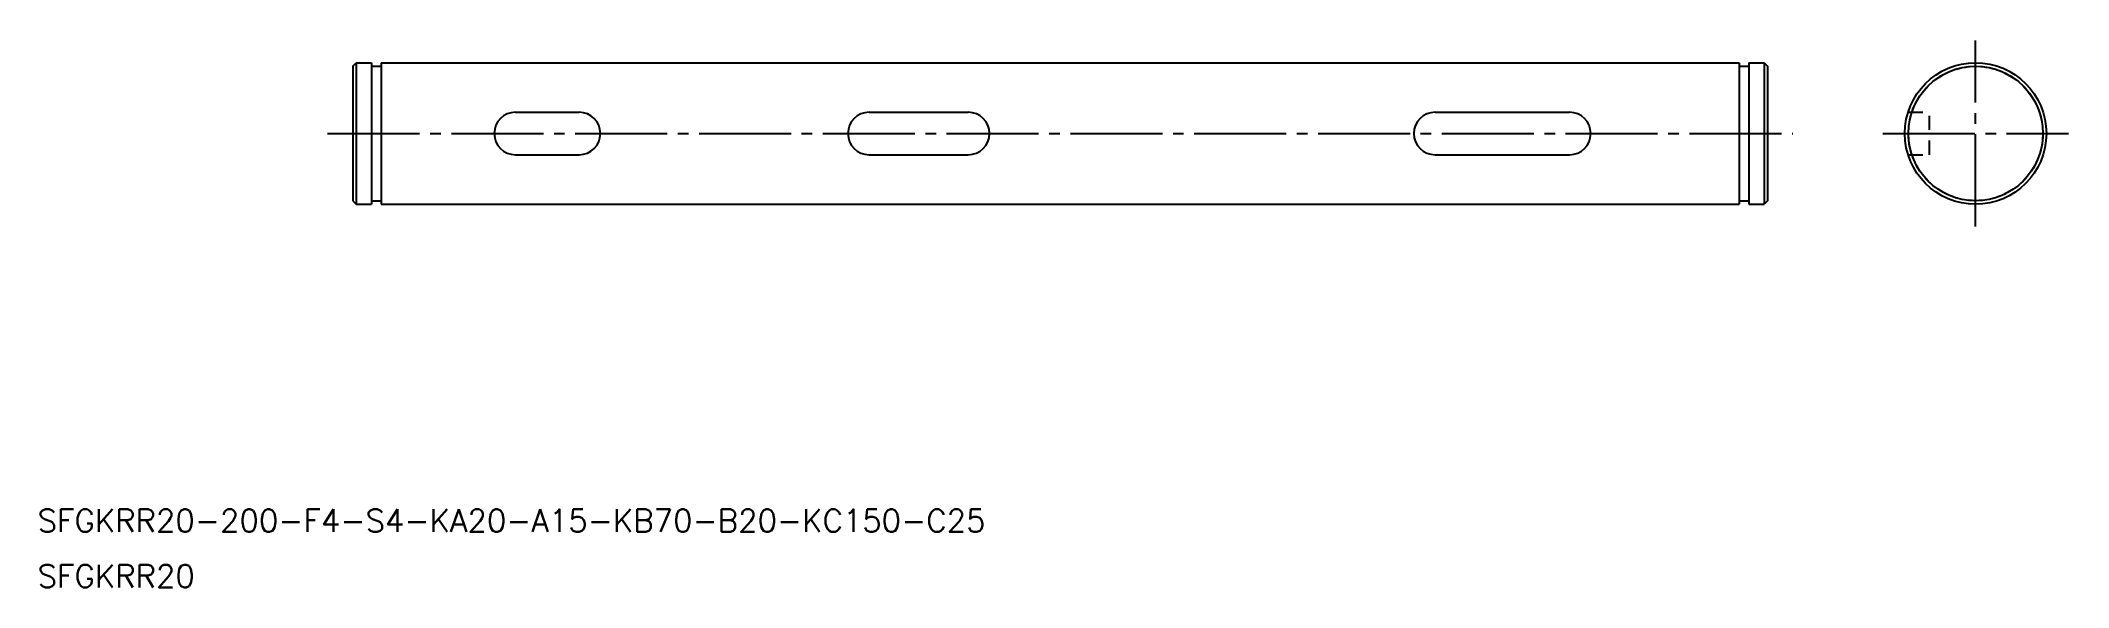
# Model space of a CAD drawing. Extents: x 36 to 322, y -171 to -94.
import ezdxf

# ---------------------------------------------------------------- set-up
doc = ezdxf.new("R2010")
doc.units = 0
doc.linetypes.add('CENTER', pattern=[17.5, 13, -1.5, 1.5, -1.5])
doc.linetypes.add('DASHED', pattern=[3.5, 2, -1.5])
doc.layers.get('0').update_dxf_attribs({"linetype": 'CONTINUOUS'})
doc.layers.add('CENTER', color=1, linetype='CENTER')
doc.styles.get("Standard").update_dxf_attribs({"font": 'txt.shx', "bigfont": '@extfont2.shx'})

msp = doc.modelspace()

# ---------------------------------------------------------------- linework, layer by layer
at = {"color": 7, "linetype": 'CONTINUOUS'}
for p, q in [((79.9, -97.15), (80.4, -96.65)), ((79.9, -97.15), (79.9, -116.15)), ((80.4, -96.65), (80.4, -116.65)), ((80.4, -96.65), (82.55, -96.65)), ((82.55, -96.65), (82.55, -116.65)), ((82.55, -97.15), (83.9, -97.15)), ((83.9, -96.65), (275.9, -96.65)), ((83.9, -96.65), (83.9, -116.65)), ((275.9, -96.65), (275.9, -116.65)), ((275.9, -97.15), (277.25, -97.15)), ((277.25, -96.65), (277.25, -116.65)), ((277.25, -96.65), (279.4, -96.65)), ((279.4, -96.65), (279.4, -116.65)), ((279.4, -96.65), (279.9, -97.15)), ((279.9, -97.15), (279.9, -116.15)), ((102.9, -103.65), (111.9, -103.65)), ((152.9, -103.65), (166.9, -103.65)), ((232.9, -103.65), (251.9, -103.65)), ((102.9, -109.65), (111.9, -109.65)), ((152.9, -109.65), (166.9, -109.65)), ((232.9, -109.65), (251.9, -109.65)), ((79.9, -116.15), (80.4, -116.65)), ((80.4, -116.65), (82.55, -116.65)), ((82.55, -116.15), (83.9, -116.15)), ((83.9, -116.65), (275.9, -116.65)), ((275.9, -116.15), (277.25, -116.15)), ((277.25, -116.65), (279.4, -116.65)), ((279.9, -116.15), (279.4, -116.65))]:
    msp.add_line(p, q, dxfattribs=at)
for p, q in [((279.9, -101.9), (279.9, -101.9)), ((279.9, -106.65), (279.9, -106.65))]:
    msp.add_line(p, q)
at = {"color": 3, "linetype": 'DASHED'}
for p, q in [((299.82, -103.65), (302.8, -103.65)), ((302.8, -109.65), (302.8, -103.65)), ((299.82, -109.65), (302.8, -109.65))]:
    msp.add_line(p, q, dxfattribs=at)
at = {"color": 7, "linetype": 'CONTINUOUS'}
for radius in [10, 9.5]:
    msp.add_circle((309.3, -106.65), radius, dxfattribs=at)
at = {"color": 3, "linetype": 'DASHED'}
msp.add_circle((309.3, -106.65), 9.5, dxfattribs=at)
at = {"color": 7, "linetype": 'CONTINUOUS'}
for centre, start, end in [((102.9, -106.65), 90, 270), ((111.9, -106.65), 270, 90), ((152.9, -106.65), 90, 270), ((166.9, -106.65), 270, 90), ((232.9, -106.65), 90, 270), ((251.9, -106.65), 270, 90)]:
    msp.add_arc(centre, 3, start, end, dxfattribs=at)
at = {"layer": 'CENTER', "color": 1, "linetype": 'CENTER'}
for p, q in [((309.3, -119.77), (309.3, -93.53)), ((76.35, -106.65), (283.46, -106.65)), ((296.19, -106.65), (322.42, -106.65))]:
    msp.add_line(p, q, dxfattribs=at)

# ---------------------------------------------------------------- texts
for s, p in [('SFGKRR20-200-F4-S4-KA20-A15-KB70-B20-KC150-C25', (35.36, -162.95)), ('SFGKRR20', (35.36, -170.78))]:
    msp.add_text(s, height=3.2).set_placement(p)

doc.saveas('drawing.dxf')
